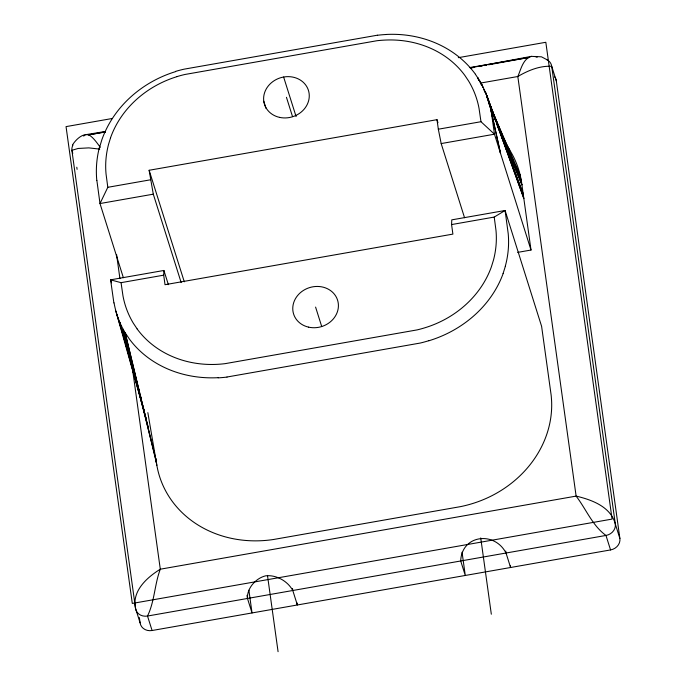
<?xml version="1.0" encoding="UTF-8"?>
<svg xmlns="http://www.w3.org/2000/svg" width="686" height="686" viewBox="0 0 686 686"><rect width="100%" height="100%" fill="white"/><g stroke="black" fill="none" stroke-linecap="round" stroke-linejoin="round"><path stroke-width="1.03" d="M155.833 458.445L156.665 464.259A89.592 79.25 -17.5 0 0 156.957 465.991L157.789 470.004A108.559 96.031 -17.5 0 0 201.358 527.002A108.362 95.851 -17.5 0 0 242.021 540.088A109.014 96.434 -17.5 0 0 273.302 539.53L460.46 506.637A109.014 96.434 -17.5 0 0 490.413 496.45A108.517 95.997 -17.5 0 0 551.595 400.787L551.304 396.68A89.532 79.199 -17.5 0 0 551.115 394.922L541.606 326.33L505.085 210.491L451.774 219.863L451.577 224.571L452.897 234.106L165.026 284.707L163.705 275.172L163.903 270.464L110.592 279.837L113.885 302.929M99.573 147.319L101.811 139.918A108.002 96.555 -18 0 1 175.633 71.61M505.368 266.297L503.078 273.543M110.583 137.723L108.551 144.326A103.337 91.409 -17.5 0 0 106.056 174.081L107.805 187.304L99.993 203.545L123.377 277.719M72.407 145.192C75.211 140.107 83.915 131.275 90.518 135.931C94.497 139.044 97.283 143.365 100.328 147.327M83.658 136.085L85.201 134.962M451.577 224.571L494.22 217.076L505.085 210.491L508.206 233.626A113.722 100.713 -11.2 0 1 505.282 266.279M470.742 67.751L531.41 56.355L535.046 56.561M531.41 56.355C522.878 58.876 520.957 69.449 517.819 76.515L576.12 496.107C586.118 509.106 592.361 525.587 605.978 535.449L610.549 549.932L152.086 630.511A10.847 9.595 -17.5 0 1 140.098 622.854L135.528 608.371C131.712 590.989 147.096 577.363 160.301 569.2L576.12 496.107C591.726 499.768 610.814 506.697 615.316 524.044L619.887 538.519A10.847 9.595 -17.5 0 1 610.549 549.932M470.802 68.025L473.949 67.46M480.226 66.31L482.327 65.933M484.419 65.547L486.511 65.17M488.612 64.793L528.409 57.547L469.404 67.614M105.447 131.806L88.605 134.859L105.387 132.004M112.435 118.464L66.045 126.618L132.295 603.431L612.075 519.096L545.824 42.283L458.308 57.667M480.389 83.092L517.819 76.515C527.946 70.547 539.736 65.616 551.716 66.302L556.286 80.777L619.887 538.519M181.173 282.572L153.295 194.172L149.128 170.274L436.999 119.673L437.96 122.717M107.805 187.304L150.448 179.809M464.559 217.754L441.175 143.571L438.328 129.208L480.972 121.714L494.477 134.199L531.007 250.038L517.673 252.388M153.295 194.172L99.993 203.545L96.863 180.401M441.175 143.571L494.477 134.199L491.185 111.089A113.722 100.945 -9.2 0 0 479.36 80.631M111.552 282.881L110.592 279.837L121.053 282.666L163.705 275.172M86.282 134.593L105.19 131.498M377.497 35.183L184.217 69.149A112.47 100.259 -18 0 0 175.573 71.404M226.997 377.017L420.269 343.043A112.521 98.715 -17 0 0 428.879 340.668M534.626 56.466L541.52 56.835L547.66 60.102M99.736 149.119L88.786 147.876L78.093 148.468L71.97 150.285L72.785 153.347M535.457 56.672L537.147 57.29M137.149 328.928L133.418 323.346A103.337 91.409 -17.5 0 1 122.974 295.863L121.053 282.666M475.381 74.251L479.557 80.528M125.384 333.087L129.508 339.21A108.002 94.359 -17 0 0 218.157 377.686M503.678 138.992L509.818 150.225M516.052 167.144L520.322 175.71L521.154 179.723A89.532 79.199 -17.5 0 1 521.454 181.456L531.007 250.038M490.044 106.021L520.322 175.71A108.517 95.997 -17.5 0 0 507.426 146.555M491.373 109.846L492.617 112.787M493.448 114.742L521.266 180.298L488.02 100.628M481.452 84.892L479.814 80.957L481.015 83.932M488.646 102.746L489.847 105.713M490.653 107.693L521.96 184.937L486.563 96.383M482.987 87.431L481.795 84.447L482.927 87.439M483.784 89.42L484.976 92.404M488.955 103.406L490.464 107.402M492.72 113.387L495.738 121.371M496.493 123.369L523.255 194.241L485.276 91.632L523.838 198.477L486.777 95.328M510.324 565.573L510.59 567.502L506.028 553.019C494.383 530.63 461.575 534.969 460.709 560.985L465.28 575.46L462.047 552.204M297.072 602.96L297.355 604.983L292.785 590.5C287.743 581.171 276.364 574.679 265.731 575.811C255.964 578.101 246.814 588.125 247.475 598.466L252.036 612.941L248.881 590.226M283.627 77.029L296.095 116.577M286.439 97.292L292.528 116.603M263.784 101.271L266.022 108.371M315.586 307.088L321.674 326.399M149.128 170.274L184.294 281.809M163.903 270.464L168.387 284.69M152.086 630.511L147.516 616.037A10.847 9.595 -17.5 0 1 135.528 608.371L71.927 150.637A10.847 9.595 -17.5 0 1 72.948 145.106M115.78 311.101L126.516 346.396M116.937 314.865L145.02 414.413M145.595 416.471L146.461 419.549M142.954 406.258L119.733 322.206L148.399 427.687M143.52 408.307L144.369 411.377M134.722 373.793L123.171 329.263L156.159 460.769L125.126 332.667L156.502 463.204M135.262 375.868L136.068 378.972M136.6 381.047L137.406 384.151M137.946 386.227L139.558 392.435M140.098 394.51L140.904 397.614M489.272 102.874L500.566 153.51L490.267 106.724M147.842 412.62L156.854 465.417M480.972 121.714L479.06 108.517A103.337 91.409 -17.5 0 0 468.607 81.034L464.876 75.451A97.232 86.016 -17.5 0 0 384.94 40.08A101.579 89.849 -17.5 0 0 376.931 40.731L184.911 74.482A101.528 89.815 -17.5 0 0 177.108 76.566M494.22 217.076L495.978 230.307A103.337 91.409 -17.5 0 1 493.483 260.063L491.45 266.657A97.232 86.016 -17.5 0 1 424.908 327.771A101.579 89.849 -17.5 0 1 417.114 329.897L225.094 363.657A101.528 89.815 -17.5 0 1 217.093 364.343A97.232 86.016 -17.5 0 1 137.131 328.946M505.762 551.098L506.028 553.019M436.999 119.673L438.328 129.208M480.723 537.927L491.322 614.219M292.51 588.485L292.785 590.5M267.48 575.408L278.079 651.7M247.029 595.285L247.475 598.466M116.577 254.506L119.93 278.627M132.321 367.79L160.301 569.2C154.547 584.395 154.65 601.356 147.516 616.037L605.978 535.449A10.847 9.595 -17.5 0 0 615.316 524.044L551.716 66.302A10.847 9.595 -17.5 0 0 546.751 59.588M76.789 167.23L77.089 169.348M139.361 617.554L140.098 622.854M125.306 333.13A113.722 99.787 -25.5 0 1 114.065 302.886M226.997 377.077A112.47 98.801 -17.5 0 1 218.157 377.857M428.904 340.753A108.457 94.874 -17 0 0 462.836 324.418A107.882 94.342 -17 0 0 503.13 273.56M110.557 137.723A97.232 86.016 -17.5 0 1 177.117 76.609M386.347 34.454A108.002 96.657 -18.1 0 1 475.432 74.217M377.497 35.26A112.521 100.199 -17.5 0 1 386.347 34.497M96.803 180.409A113.722 100.216 -23.7 0 1 99.427 147.301M554.485 76.609A10.847 9.595 -17.5 0 1 556.286 80.777M478.957 80.502L477.679 77.561L478.922 80.494M308.623 327.153A23.058 20.4 -17.5 0 0 337.898 301.3A23.058 20.4 -17.5 0 0 300.245 292.811A23.058 20.4 -17.5 0 0 308.623 327.153M279.476 117.357A23.058 20.4 -17.5 0 0 308.751 91.504A23.058 20.4 -17.5 0 0 271.09 83.015A23.058 20.4 -17.5 0 0 279.476 117.357"/></g></svg>
